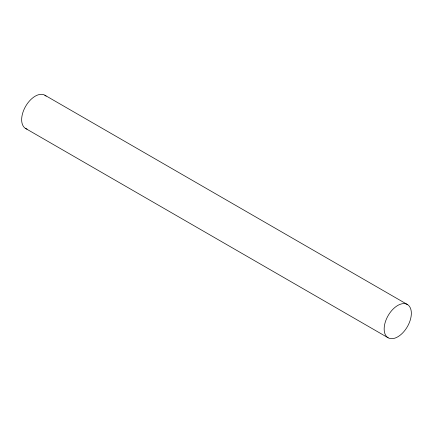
<?xml version="1.0" encoding="UTF-8"?>
<svg xmlns="http://www.w3.org/2000/svg" width="433" height="433" viewBox="0 0 433 433"><rect width="100%" height="100%" fill="white"/><g stroke="black" fill="none" stroke-linecap="round" stroke-linejoin="round"><path stroke-width="0.65" d="M44.859 95.206L407.366 304.496A19.225 11.101 -60 0 1 401.272 334.276A19.225 11.101 -60 0 1 384.623 324.663A19.225 11.101 -60 0 1 407.366 304.496M25.634 128.504L388.141 337.794M27.095 129.121A19.225 11.101 -60 0 1 25.634 106.302A19.225 11.101 -60 0 1 46.125 96.164"/></g></svg>
